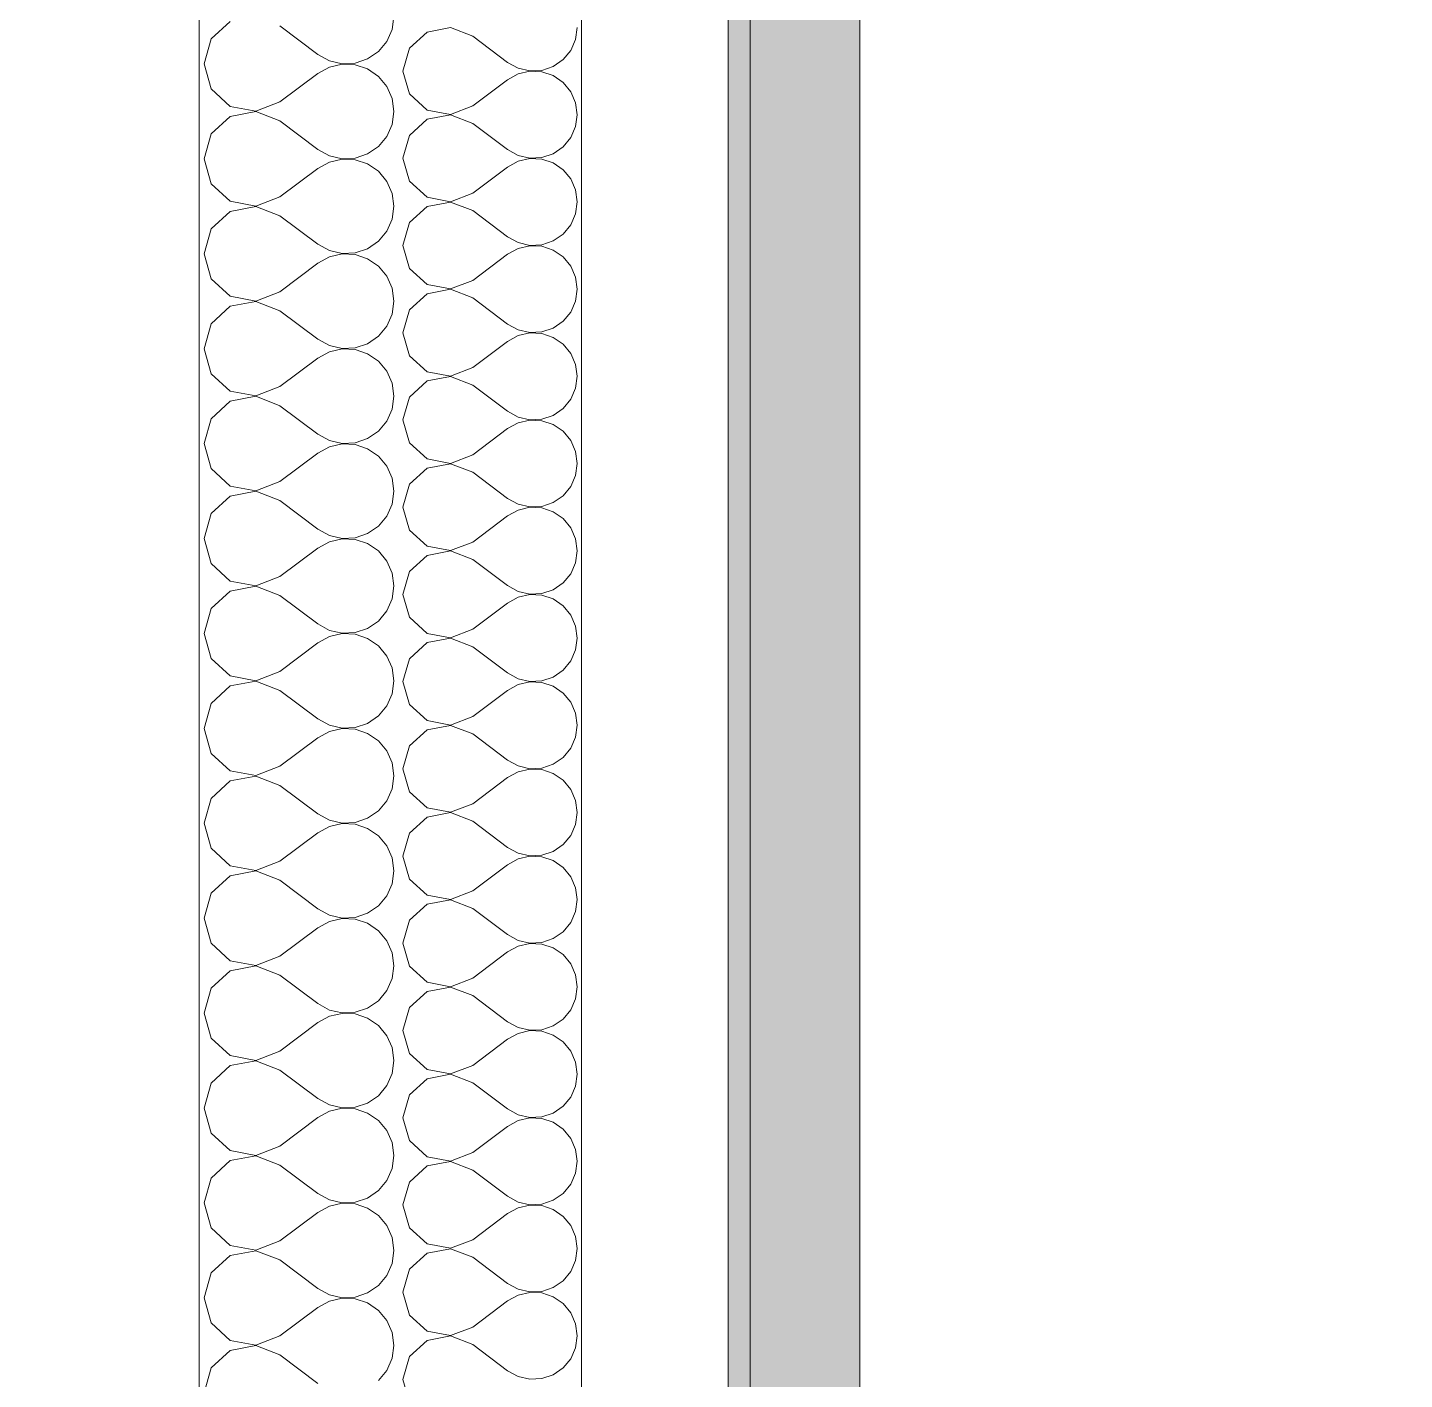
# Model space of a CAD drawing. Header units: millimetres. Extents: x -48147 to 1417267, y -496296 to 18123.
# Drawn here: x 1364998.7 to 1365203.7, y -477545.6 to -477344.4 of the extents above; entities that cross this region are included whole.
import ezdxf

# ---------------------------------------------------------------- set-up
doc = ezdxf.new("R2010")
doc.units = ezdxf.units.MM
doc.header["$MEASUREMENT"] = 0
doc.linetypes.add('Wipeout_Contour', pattern=[1000, 0, -1000])
doc.layers.add('New_A-25-M_Wall_Int', color=7, linetype='Continuous')
doc.layers.add('New_A-25-M_Wall_Int_Pen_No__1', color=7, linetype='Continuous', lineweight=13)
doc.layers.add('New_A-25-M_Wall_Int_Pen_No__107', color=7, linetype='Continuous', lineweight=15, true_color=0xa6a6a6)

# ---------------------------------------------------------------- blocks, each defined once
blk = doc.blocks.new('*X68', base_point=(1376122.47, -491272.82))
at = {"layer": 'New_A-25-M_Wall_Int_Pen_No__107', "linetype": 'Continuous'}
for p, q in [((1365058.16, -477345.02), (1365055.54, -477347.42)), ((1365061.64, -477344.36), (1365058.16, -477345.02)), ((1365064.96, -477345.64), (1365061.64, -477344.36)), ((1365064.96, -477345.64), (1365070.15, -477349.53)), ((1365079.57, -477347.75), (1365080.29, -477346.11)), ((1365080.29, -477346.11), (1365080.53, -477344.34)), ((1365055.54, -477347.42), (1365054.57, -477350.83)), ((1365078.42, -477349.13), (1365079.57, -477347.75)), ((1365070.15, -477349.53), (1365071.72, -477350.4)), ((1365071.72, -477350.4), (1365073.46, -477350.8)), ((1365075.25, -477350.72), (1365076.95, -477350.14)), ((1365076.95, -477350.14), (1365078.42, -477349.13)), ((1365054.57, -477350.83), (1365055.54, -477354.24)), ((1365064.96, -477356.02), (1365070.15, -477352.13)), ((1365071.72, -477351.26), (1365070.15, -477352.13)), ((1365073.46, -477350.86), (1365071.72, -477351.26)), ((1365073.46, -477350.8), (1365075.25, -477350.72)), ((1365075.25, -477350.94), (1365073.46, -477350.86)), ((1365076.95, -477351.51), (1365075.25, -477350.94)), ((1365078.42, -477352.53), (1365076.95, -477351.51)), ((1365055.54, -477354.24), (1365058.16, -477356.63)), ((1365079.57, -477353.91), (1365078.42, -477352.53)), ((1365080.29, -477355.55), (1365079.57, -477353.91)), ((1365061.64, -477357.29), (1365064.96, -477356.02)), ((1365080.53, -477357.32), (1365080.29, -477355.55)), ((1365058.16, -477358), (1365055.54, -477360.4)), ((1365058.16, -477356.63), (1365061.64, -477357.29)), ((1365061.64, -477357.35), (1365058.16, -477358)), ((1365064.96, -477358.62), (1365061.64, -477357.35)), ((1365080.29, -477359.09), (1365080.53, -477357.32)), ((1365055.54, -477360.4), (1365054.57, -477363.81)), ((1365064.96, -477358.62), (1365070.15, -477362.51)), ((1365079.57, -477360.73), (1365080.29, -477359.09)), ((1365070.15, -477362.51), (1365071.72, -477363.38)), ((1365076.95, -477363.13), (1365078.42, -477362.11)), ((1365078.42, -477362.11), (1365079.57, -477360.73)), ((1365054.57, -477363.81), (1365055.54, -477367.22)), ((1365071.72, -477364.24), (1365070.15, -477365.11)), ((1365071.72, -477363.38), (1365073.46, -477363.78)), ((1365073.46, -477363.84), (1365071.72, -477364.24)), ((1365073.46, -477363.78), (1365075.25, -477363.7)), ((1365075.25, -477363.92), (1365073.46, -477363.84)), ((1365075.25, -477363.7), (1365076.95, -477363.13)), ((1365076.95, -477364.5), (1365075.25, -477363.92)), ((1365078.42, -477365.51), (1365076.95, -477364.5)), ((1365064.96, -477369), (1365070.15, -477365.11)), ((1365079.57, -477366.89), (1365078.42, -477365.51)), ((1365055.54, -477367.22), (1365058.16, -477369.62)), ((1365080.29, -477368.53), (1365079.57, -477366.89)), ((1365080.53, -477370.3), (1365080.29, -477368.53)), ((1365058.16, -477369.62), (1365061.64, -477370.28)), ((1365061.64, -477370.33), (1365058.16, -477370.99)), ((1365061.64, -477370.28), (1365064.96, -477369)), ((1365064.96, -477371.6), (1365061.64, -477370.33)), ((1365080.29, -477372.08), (1365080.53, -477370.3)), ((1365058.16, -477370.99), (1365055.54, -477373.38)), ((1365064.96, -477371.6), (1365070.15, -477375.49)), ((1365079.57, -477373.71), (1365080.29, -477372.08)), ((1365055.54, -477373.38), (1365054.57, -477376.79)), ((1365078.42, -477375.09), (1365079.57, -477373.71)), ((1365054.57, -477376.79), (1365055.54, -477380.2)), ((1365070.15, -477375.49), (1365071.72, -477376.36)), ((1365071.72, -477376.36), (1365073.46, -477376.77)), ((1365073.46, -477376.82), (1365071.72, -477377.22)), ((1365073.46, -477376.77), (1365075.25, -477376.68)), ((1365075.25, -477376.91), (1365073.46, -477376.82)), ((1365075.25, -477376.68), (1365076.95, -477376.11)), ((1365076.95, -477377.48), (1365075.25, -477376.91)), ((1365076.95, -477376.11), (1365078.42, -477375.09)), ((1365064.96, -477381.98), (1365070.15, -477378.09)), ((1365071.72, -477377.22), (1365070.15, -477378.09)), ((1365078.42, -477378.49), (1365076.95, -477377.48)), ((1365079.57, -477379.87), (1365078.42, -477378.49)), ((1365055.54, -477380.2), (1365058.16, -477382.6)), ((1365080.29, -477381.51), (1365079.57, -477379.87)), ((1365058.16, -477382.6), (1365061.64, -477383.26)), ((1365061.64, -477383.26), (1365064.96, -477381.98)), ((1365080.53, -477383.28), (1365080.29, -477381.51)), ((1365058.16, -477383.97), (1365055.54, -477386.36)), ((1365061.64, -477383.31), (1365058.16, -477383.97)), ((1365064.96, -477384.58), (1365061.64, -477383.31)), ((1365064.96, -477384.58), (1365070.15, -477388.48)), ((1365079.57, -477386.7), (1365080.29, -477385.06)), ((1365080.29, -477385.06), (1365080.53, -477383.28)), ((1365055.54, -477386.36), (1365054.57, -477389.77)), ((1365078.42, -477388.07), (1365079.57, -477386.7)), ((1365070.15, -477388.48), (1365071.72, -477389.34)), ((1365071.72, -477389.34), (1365073.46, -477389.75)), ((1365075.25, -477389.66), (1365076.95, -477389.09)), ((1365076.95, -477389.09), (1365078.42, -477388.07)), ((1365054.57, -477389.77), (1365055.54, -477393.19)), ((1365064.96, -477394.97), (1365070.15, -477391.07)), ((1365071.72, -477390.21), (1365070.15, -477391.07)), ((1365073.46, -477389.8), (1365071.72, -477390.21)), ((1365073.46, -477389.75), (1365075.25, -477389.66)), ((1365075.25, -477389.89), (1365073.46, -477389.8)), ((1365076.95, -477390.46), (1365075.25, -477389.89)), ((1365078.42, -477391.47), (1365076.95, -477390.46)), ((1365055.54, -477393.19), (1365058.16, -477395.58)), ((1365079.57, -477392.85), (1365078.42, -477391.47)), ((1365080.29, -477394.49), (1365079.57, -477392.85)), ((1365061.64, -477396.24), (1365064.96, -477394.97)), ((1365080.53, -477396.26), (1365080.29, -477394.49)), ((1365058.16, -477396.95), (1365055.54, -477399.34)), ((1365058.16, -477395.58), (1365061.64, -477396.24)), ((1365061.64, -477396.29), (1365058.16, -477396.95)), ((1365064.96, -477397.56), (1365061.64, -477396.29)), ((1365080.29, -477398.04), (1365080.53, -477396.26)), ((1365055.54, -477399.34), (1365054.57, -477402.76)), ((1365064.96, -477397.56), (1365070.15, -477401.46)), ((1365079.57, -477399.68), (1365080.29, -477398.04)), ((1365070.15, -477401.46), (1365071.72, -477402.32)), ((1365076.95, -477402.07), (1365078.42, -477401.06)), ((1365078.42, -477401.06), (1365079.57, -477399.68)), ((1365054.57, -477402.76), (1365055.54, -477406.17)), ((1365071.72, -477403.19), (1365070.15, -477404.05)), ((1365071.72, -477402.32), (1365073.46, -477402.73)), ((1365073.46, -477402.78), (1365071.72, -477403.19)), ((1365073.46, -477402.73), (1365075.25, -477402.64)), ((1365075.25, -477402.87), (1365073.46, -477402.78)), ((1365075.25, -477402.64), (1365076.95, -477402.07)), ((1365076.95, -477403.44), (1365075.25, -477402.87)), ((1365078.42, -477404.45), (1365076.95, -477403.44)), ((1365064.96, -477407.95), (1365070.15, -477404.05)), ((1365079.57, -477405.83), (1365078.42, -477404.45)), ((1365055.54, -477406.17), (1365058.16, -477408.56)), ((1365080.29, -477407.47), (1365079.57, -477405.83)), ((1365080.53, -477409.25), (1365080.29, -477407.47)), ((1365058.16, -477408.56), (1365061.64, -477409.22)), ((1365061.64, -477409.27), (1365058.16, -477409.93)), ((1365061.64, -477409.22), (1365064.96, -477407.95)), ((1365064.96, -477410.54), (1365061.64, -477409.27)), ((1365080.29, -477411.02), (1365080.53, -477409.25)), ((1365058.16, -477409.93), (1365055.54, -477412.32)), ((1365064.96, -477410.54), (1365070.15, -477414.44)), ((1365079.57, -477412.66), (1365080.29, -477411.02)), ((1365055.54, -477412.32), (1365054.57, -477415.74)), ((1365078.42, -477414.04), (1365079.57, -477412.66)), ((1365054.57, -477415.74), (1365055.54, -477419.15)), ((1365070.15, -477414.44), (1365071.72, -477415.31)), ((1365071.72, -477415.31), (1365073.46, -477415.71)), ((1365073.46, -477415.76), (1365071.72, -477416.17)), ((1365073.46, -477415.71), (1365075.25, -477415.62)), ((1365075.25, -477415.85), (1365073.46, -477415.76)), ((1365075.25, -477415.62), (1365076.95, -477415.05)), ((1365076.95, -477416.42), (1365075.25, -477415.85)), ((1365076.95, -477415.05), (1365078.42, -477414.04)), ((1365064.96, -477420.93), (1365070.15, -477417.04)), ((1365071.72, -477416.17), (1365070.15, -477417.04)), ((1365078.42, -477417.44), (1365076.95, -477416.42)), ((1365079.57, -477418.82), (1365078.42, -477417.44)), ((1365055.54, -477419.15), (1365058.16, -477421.54)), ((1365080.29, -477420.45), (1365079.57, -477418.82)), ((1365058.16, -477421.54), (1365061.64, -477422.2)), ((1365061.64, -477422.2), (1365064.96, -477420.93)), ((1365080.53, -477422.23), (1365080.29, -477420.45)), ((1365058.16, -477422.91), (1365055.54, -477425.31)), ((1365061.64, -477422.25), (1365058.16, -477422.91)), ((1365064.96, -477423.53), (1365061.64, -477422.25)), ((1365064.96, -477423.53), (1365070.15, -477427.42)), ((1365079.57, -477425.64), (1365080.29, -477424)), ((1365080.29, -477424), (1365080.53, -477422.23)), ((1365055.54, -477425.31), (1365054.57, -477428.72)), ((1365078.42, -477427.02), (1365079.57, -477425.64)), ((1365070.15, -477427.42), (1365071.72, -477428.29)), ((1365071.72, -477428.29), (1365073.46, -477428.69)), ((1365075.25, -477428.61), (1365076.95, -477428.03)), ((1365076.95, -477428.03), (1365078.42, -477427.02)), ((1365054.57, -477428.72), (1365055.54, -477432.13)), ((1365064.96, -477433.91), (1365070.15, -477430.02)), ((1365071.72, -477429.15), (1365070.15, -477430.02)), ((1365073.46, -477428.74), (1365071.72, -477429.15)), ((1365073.46, -477428.69), (1365075.25, -477428.61)), ((1365075.25, -477428.83), (1365073.46, -477428.74)), ((1365076.95, -477429.4), (1365075.25, -477428.83)), ((1365078.42, -477430.42), (1365076.95, -477429.4)), ((1365055.54, -477432.13), (1365058.16, -477434.52)), ((1365079.57, -477431.8), (1365078.42, -477430.42)), ((1365080.29, -477433.44), (1365079.57, -477431.8)), ((1365061.64, -477435.18), (1365064.96, -477433.91)), ((1365080.53, -477435.21), (1365080.29, -477433.44)), ((1365058.16, -477435.89), (1365055.54, -477438.29)), ((1365058.16, -477434.52), (1365061.64, -477435.18)), ((1365061.64, -477435.24), (1365058.16, -477435.89)), ((1365064.96, -477436.51), (1365061.64, -477435.24)), ((1365080.29, -477436.98), (1365080.53, -477435.21)), ((1365055.54, -477438.29), (1365054.57, -477441.7)), ((1365064.96, -477436.51), (1365070.15, -477440.4)), ((1365079.57, -477438.62), (1365080.29, -477436.98)), ((1365070.15, -477440.4), (1365071.72, -477441.27)), ((1365076.95, -477441.02), (1365078.42, -477440)), ((1365078.42, -477440), (1365079.57, -477438.62)), ((1365054.57, -477441.7), (1365055.54, -477445.11)), ((1365071.72, -477442.13), (1365070.15, -477443)), ((1365071.72, -477441.27), (1365073.46, -477441.67)), ((1365073.46, -477441.73), (1365071.72, -477442.13)), ((1365073.46, -477441.67), (1365075.25, -477441.59)), ((1365075.25, -477441.81), (1365073.46, -477441.73)), ((1365075.25, -477441.59), (1365076.95, -477441.02)), ((1365076.95, -477442.39), (1365075.25, -477441.81)), ((1365078.42, -477443.4), (1365076.95, -477442.39)), ((1365064.96, -477446.89), (1365070.15, -477443)), ((1365079.57, -477444.78), (1365078.42, -477443.4)), ((1365055.54, -477445.11), (1365058.16, -477447.51)), ((1365080.29, -477446.42), (1365079.57, -477444.78)), ((1365080.53, -477448.19), (1365080.29, -477446.42)), ((1365058.16, -477447.51), (1365061.64, -477448.16)), ((1365061.64, -477448.22), (1365058.16, -477448.88)), ((1365061.64, -477448.16), (1365064.96, -477446.89)), ((1365064.96, -477449.49), (1365061.64, -477448.22)), ((1365080.29, -477449.96), (1365080.53, -477448.19)), ((1365058.16, -477448.88), (1365055.54, -477451.27)), ((1365064.96, -477449.49), (1365070.15, -477453.38)), ((1365079.57, -477451.6), (1365080.29, -477449.96)), ((1365055.54, -477451.27), (1365054.57, -477454.68)), ((1365078.42, -477452.98), (1365079.57, -477451.6)), ((1365054.57, -477454.68), (1365055.54, -477458.09)), ((1365070.15, -477453.38), (1365071.72, -477454.25)), ((1365071.72, -477454.25), (1365073.46, -477454.66)), ((1365073.46, -477454.71), (1365071.72, -477455.11)), ((1365073.46, -477454.66), (1365075.25, -477454.57)), ((1365075.25, -477454.79), (1365073.46, -477454.71)), ((1365075.25, -477454.57), (1365076.95, -477454)), ((1365076.95, -477455.37), (1365075.25, -477454.79)), ((1365076.95, -477454), (1365078.42, -477452.98)), ((1365064.96, -477459.87), (1365070.15, -477455.98)), ((1365071.72, -477455.11), (1365070.15, -477455.98)), ((1365078.42, -477456.38), (1365076.95, -477455.37)), ((1365079.57, -477457.76), (1365078.42, -477456.38)), ((1365055.54, -477458.09), (1365058.16, -477460.49)), ((1365080.29, -477459.4), (1365079.57, -477457.76)), ((1365058.16, -477460.49), (1365061.64, -477461.15)), ((1365061.64, -477461.15), (1365064.96, -477459.87)), ((1365080.53, -477461.17), (1365080.29, -477459.4)), ((1365058.16, -477461.86), (1365055.54, -477464.25)), ((1365061.64, -477461.2), (1365058.16, -477461.86)), ((1365064.96, -477462.47), (1365061.64, -477461.2)), ((1365064.96, -477462.47), (1365070.15, -477466.37)), ((1365079.57, -477464.59), (1365080.29, -477462.95)), ((1365080.29, -477462.95), (1365080.53, -477461.17)), ((1365055.54, -477464.25), (1365054.57, -477467.66)), ((1365078.42, -477465.96), (1365079.57, -477464.59)), ((1365070.15, -477466.37), (1365071.72, -477467.23)), ((1365071.72, -477467.23), (1365073.46, -477467.64)), ((1365075.25, -477467.55), (1365076.95, -477466.98)), ((1365076.95, -477466.98), (1365078.42, -477465.96)), ((1365054.57, -477467.66), (1365055.54, -477471.08)), ((1365064.96, -477472.86), (1365070.15, -477468.96)), ((1365071.72, -477468.1), (1365070.15, -477468.96)), ((1365073.46, -477467.69), (1365071.72, -477468.1)), ((1365073.46, -477467.64), (1365075.25, -477467.55)), ((1365075.25, -477467.78), (1365073.46, -477467.69)), ((1365076.95, -477468.35), (1365075.25, -477467.78)), ((1365078.42, -477469.36), (1365076.95, -477468.35)), ((1365055.54, -477471.08), (1365058.16, -477473.47)), ((1365079.57, -477470.74), (1365078.42, -477469.36)), ((1365080.29, -477472.38), (1365079.57, -477470.74)), ((1365061.64, -477474.13), (1365064.96, -477472.86)), ((1365080.53, -477474.15), (1365080.29, -477472.38)), ((1365058.16, -477474.84), (1365055.54, -477477.23)), ((1365058.16, -477473.47), (1365061.64, -477474.13)), ((1365061.64, -477474.18), (1365058.16, -477474.84)), ((1365064.96, -477475.45), (1365061.64, -477474.18)), ((1365080.29, -477475.93), (1365080.53, -477474.15)), ((1365055.54, -477477.23), (1365054.57, -477480.65)), ((1365064.96, -477475.45), (1365070.15, -477479.35)), ((1365079.57, -477477.57), (1365080.29, -477475.93)), ((1365070.15, -477479.35), (1365071.72, -477480.21)), ((1365076.95, -477479.96), (1365078.42, -477478.95)), ((1365078.42, -477478.95), (1365079.57, -477477.57)), ((1365054.57, -477480.65), (1365055.54, -477484.06)), ((1365071.72, -477481.08), (1365070.15, -477481.94)), ((1365071.72, -477480.21), (1365073.46, -477480.62)), ((1365073.46, -477480.67), (1365071.72, -477481.08)), ((1365073.46, -477480.62), (1365075.25, -477480.53)), ((1365075.25, -477480.76), (1365073.46, -477480.67)), ((1365075.25, -477480.53), (1365076.95, -477479.96)), ((1365076.95, -477481.33), (1365075.25, -477480.76)), ((1365078.42, -477482.34), (1365076.95, -477481.33)), ((1365064.96, -477485.84), (1365070.15, -477481.94)), ((1365079.57, -477483.72), (1365078.42, -477482.34)), ((1365055.54, -477484.06), (1365058.16, -477486.45)), ((1365080.29, -477485.36), (1365079.57, -477483.72)), ((1365080.53, -477487.14), (1365080.29, -477485.36)), ((1365058.16, -477486.45), (1365061.64, -477487.11)), ((1365061.64, -477487.16), (1365058.16, -477487.82)), ((1365061.64, -477487.11), (1365064.96, -477485.84)), ((1365064.96, -477488.43), (1365061.64, -477487.16)), ((1365080.29, -477488.91), (1365080.53, -477487.14)), ((1365058.16, -477487.82), (1365055.54, -477490.21)), ((1365064.96, -477488.43), (1365070.15, -477492.33)), ((1365079.57, -477490.55), (1365080.29, -477488.91)), ((1365055.54, -477490.21), (1365054.57, -477493.63)), ((1365078.42, -477491.93), (1365079.57, -477490.55)), ((1365054.57, -477493.63), (1365055.54, -477497.04)), ((1365070.15, -477492.33), (1365071.72, -477493.2)), ((1365071.72, -477493.2), (1365073.46, -477493.6)), ((1365073.46, -477493.65), (1365071.72, -477494.06)), ((1365073.46, -477493.6), (1365075.25, -477493.51)), ((1365075.25, -477493.74), (1365073.46, -477493.65)), ((1365075.25, -477493.51), (1365076.95, -477492.94)), ((1365076.95, -477494.31), (1365075.25, -477493.74)), ((1365076.95, -477492.94), (1365078.42, -477491.93)), ((1365064.96, -477498.82), (1365070.15, -477494.93)), ((1365071.72, -477494.06), (1365070.15, -477494.93)), ((1365078.42, -477495.33), (1365076.95, -477494.31)), ((1365079.57, -477496.71), (1365078.42, -477495.33)), ((1365055.54, -477497.04), (1365058.16, -477499.43)), ((1365080.29, -477498.34), (1365079.57, -477496.71)), ((1365058.16, -477499.43), (1365061.64, -477500.09)), ((1365061.64, -477500.09), (1365064.96, -477498.82)), ((1365080.53, -477500.12), (1365080.29, -477498.34)), ((1365058.16, -477500.8), (1365055.54, -477503.2)), ((1365061.64, -477500.14), (1365058.16, -477500.8)), ((1365064.96, -477501.42), (1365061.64, -477500.14)), ((1365064.96, -477501.42), (1365070.15, -477505.31)), ((1365079.57, -477503.53), (1365080.29, -477501.89)), ((1365080.29, -477501.89), (1365080.53, -477500.12)), ((1365055.54, -477503.2), (1365054.57, -477506.61)), ((1365078.42, -477504.91), (1365079.57, -477503.53)), ((1365070.15, -477505.31), (1365071.72, -477506.18)), ((1365071.72, -477506.18), (1365073.46, -477506.58)), ((1365075.25, -477506.5), (1365076.95, -477505.92)), ((1365076.95, -477505.92), (1365078.42, -477504.91)), ((1365054.57, -477506.61), (1365055.54, -477510.02)), ((1365064.96, -477511.8), (1365070.15, -477507.91)), ((1365071.72, -477507.04), (1365070.15, -477507.91)), ((1365073.46, -477506.63), (1365071.72, -477507.04)), ((1365073.46, -477506.58), (1365075.25, -477506.5)), ((1365075.25, -477506.72), (1365073.46, -477506.63)), ((1365076.95, -477507.29), (1365075.25, -477506.72)), ((1365078.42, -477508.31), (1365076.95, -477507.29)), ((1365055.54, -477510.02), (1365058.16, -477512.41)), ((1365079.57, -477509.69), (1365078.42, -477508.31)), ((1365080.29, -477511.33), (1365079.57, -477509.69)), ((1365061.64, -477513.07), (1365064.96, -477511.8)), ((1365080.53, -477513.1), (1365080.29, -477511.33)), ((1365058.16, -477513.78), (1365055.54, -477516.18)), ((1365058.16, -477512.41), (1365061.64, -477513.07)), ((1365061.64, -477513.13), (1365058.16, -477513.78)), ((1365064.96, -477514.4), (1365061.64, -477513.13)), ((1365064.96, -477514.4), (1365070.15, -477518.29)), ((1365080.29, -477514.87), (1365080.53, -477513.1)), ((1365055.54, -477516.18), (1365054.57, -477519.59)), ((1365079.57, -477516.51), (1365080.29, -477514.87)), ((1365070.15, -477518.29), (1365071.72, -477519.16)), ((1365076.95, -477518.9), (1365078.42, -477517.89)), ((1365078.42, -477517.89), (1365079.57, -477516.51)), ((1365054.57, -477519.59), (1365055.54, -477523)), ((1365071.72, -477520.02), (1365070.15, -477520.89)), ((1365071.72, -477519.16), (1365073.46, -477519.56)), ((1365073.46, -477519.62), (1365071.72, -477520.02)), ((1365073.46, -477519.56), (1365075.25, -477519.48)), ((1365075.25, -477519.7), (1365073.46, -477519.62)), ((1365075.25, -477519.48), (1365076.95, -477518.9)), ((1365076.95, -477520.28), (1365075.25, -477519.7)), ((1365078.42, -477521.29), (1365076.95, -477520.28)), ((1365064.96, -477524.78), (1365070.15, -477520.89)), ((1365079.57, -477522.67), (1365078.42, -477521.29)), ((1365055.54, -477523), (1365058.16, -477525.4)), ((1365080.29, -477524.31), (1365079.57, -477522.67)), ((1365080.53, -477526.08), (1365080.29, -477524.31)), ((1365058.16, -477525.4), (1365061.64, -477526.05)), ((1365061.64, -477526.11), (1365058.16, -477526.77)), ((1365061.64, -477526.05), (1365064.96, -477524.78)), ((1365064.96, -477527.38), (1365061.64, -477526.11)), ((1365080.29, -477527.85), (1365080.53, -477526.08)), ((1365058.16, -477526.77), (1365055.54, -477529.16)), ((1365064.96, -477527.38), (1365070.15, -477531.27)), ((1365079.57, -477529.49), (1365080.29, -477527.85)), ((1365055.54, -477529.16), (1365054.57, -477532.57)), ((1365078.42, -477530.87), (1365079.57, -477529.49)), ((1365054.57, -477532.57), (1365055.54, -477535.98)), ((1365070.15, -477531.27), (1365071.72, -477532.14)), ((1365071.72, -477532.14), (1365073.46, -477532.55)), ((1365073.46, -477532.6), (1365071.72, -477533)), ((1365073.46, -477532.55), (1365075.25, -477532.46)), ((1365075.25, -477532.68), (1365073.46, -477532.6)), ((1365075.25, -477532.46), (1365076.95, -477531.89)), ((1365076.95, -477533.26), (1365075.25, -477532.68)), ((1365076.95, -477531.89), (1365078.42, -477530.87)), ((1365064.96, -477537.76), (1365070.15, -477533.87)), ((1365071.72, -477533), (1365070.15, -477533.87)), ((1365078.42, -477534.27), (1365076.95, -477533.26)), ((1365079.57, -477535.65), (1365078.42, -477534.27)), ((1365055.54, -477535.98), (1365058.16, -477538.38)), ((1365080.29, -477537.29), (1365079.57, -477535.65)), ((1365058.16, -477538.38), (1365061.64, -477539.04)), ((1365061.64, -477539.04), (1365064.96, -477537.76)), ((1365080.53, -477539.06), (1365080.29, -477537.29)), ((1365058.16, -477539.75), (1365055.54, -477542.14)), ((1365061.64, -477539.09), (1365058.16, -477539.75)), ((1365064.96, -477540.36), (1365061.64, -477539.09)), ((1365064.96, -477540.36), (1365070.15, -477544.26)), ((1365079.57, -477542.48), (1365080.29, -477540.84)), ((1365080.29, -477540.84), (1365080.53, -477539.06)), ((1365055.54, -477542.14), (1365054.57, -477545.55)), ((1365078.42, -477543.85), (1365079.57, -477542.48)), ((1365070.15, -477544.26), (1365071.72, -477545.12)), ((1365071.72, -477545.12), (1365073.46, -477545.53)), ((1365075.25, -477545.44), (1365076.95, -477544.87)), ((1365076.95, -477544.87), (1365078.42, -477543.85)), ((1365054.57, -477545.55), (1365055.54, -477548.97)), ((1365073.46, -477545.53), (1365075.25, -477545.44))]:
    blk.add_line(p, q, dxfattribs=at)
blk = doc.blocks.new('Section Elem_44_2', base_point=(1376122.47, -491272.82))
at = {"layer": 'New_A-25-M_Wall_Int_Pen_No__107', "linetype": 'Continuous', "lineweight": 0, "true_color": 0x535353}
blk.add_hatch(color=251, dxfattribs=at).paths.add_polyline_path([(1365106.26, -475339.25), (1365102.99, -475339.25), (1365102.99, -479122.82), (1365106.26, -479122.82), (1365106.26, -476122.82), (1365106.26, -476097.82)])
at = {"layer": 'New_A-25-M_Wall_Int_Pen_No__1', "linetype": 'Continuous'}
blk.add_line((1365106.26, -476122.82), (1365106.26, -479122.82), dxfattribs=at)
at = {"color": 254, "linetype": 'Wipeout_Contour', "lineweight": 0, "ltscale": 8681565.631465085}
blk.add_wipeout([(1365122.62, -479122.82), (1366009.15, -479122.82), (1366009.15, -477022.82), (1366549.27, -477022.82), (1366549.27, -476122.82), (1365122.62, -476122.82)], dxfattribs=at).dxf.layer = 'New_A-25-M_Wall_Int'
at = {"layer": 'New_A-25-M_Wall_Int_Pen_No__107', "linetype": 'Continuous'}
blk.add_hatch(color=256, dxfattribs=at).paths.add_polyline_path([(1365106.26, -476122.82), (1365106.26, -479122.82), (1365122.62, -479122.82), (1365122.62, -476122.82)])
at = {"layer": 'New_A-25-M_Wall_Int_Pen_No__1', "linetype": 'Continuous'}
blk.add_line((1365122.62, -476122.82), (1365122.62, -479122.82), dxfattribs=at)
at = {"color": 254, "linetype": 'Wipeout_Contour', "lineweight": 0, "ltscale": 5784432.987416171}
blk.add_wipeout([(1365102.99, -475339.25), (1365081.18, -475339.25), (1365081.18, -479122.82), (1365102.99, -479122.82)], dxfattribs=at).dxf.layer = 'New_A-25-M_Wall_Int'
at = {"layer": 'New_A-25-M_Wall_Int_Pen_No__1', "linetype": 'Continuous'}
blk.add_line((1365102.99, -475339.25), (1365102.99, -479122.82), dxfattribs=at)
at = {"color": 254, "linetype": 'Wipeout_Contour', "lineweight": 0, "ltscale": 5784340.344564119}
blk.add_wipeout([(1365081.18, -475339.25), (1365053.92, -475339.25), (1365053.92, -479122.82), (1365081.18, -479122.82)], dxfattribs=at).dxf.layer = 'New_A-25-M_Wall_Int'
at = {"layer": 'New_A-25-M_Wall_Int_Pen_No__1', "linetype": 'Continuous'}
blk.add_line((1365081.18, -475339.25), (1365081.18, -479122.82), dxfattribs=at)
at = {"layer": 'New_A-25-M_Wall_Int'}
blk.add_blockref('*X68', (1376122.47, -491272.82), dxfattribs=at)
blk = doc.blocks.new('*X85', base_point=(1376122.47, -491272.82))
at = {"layer": 'New_A-25-M_Wall_Int_Pen_No__107', "linetype": 'Continuous'}
for p, q in [((1365028.86, -477343.45), (1365026.01, -477346.05)), ((1365036.26, -477344.12), (1365041.91, -477348.35)), ((1365052.95, -477344.63), (1365053.22, -477342.7)), ((1365026.01, -477346.05), (1365024.96, -477349.77)), ((1365052.16, -477346.42), (1365052.95, -477344.63)), ((1365049.31, -477349.02), (1365050.92, -477347.92)), ((1365050.92, -477347.92), (1365052.16, -477346.42)), ((1365024.96, -477349.77), (1365026.01, -477353.48)), ((1365041.91, -477348.35), (1365043.62, -477349.3)), ((1365043.62, -477350.24), (1365041.91, -477351.18)), ((1365043.62, -477349.3), (1365045.52, -477349.74)), ((1365045.52, -477349.8), (1365043.62, -477350.24)), ((1365045.52, -477349.74), (1365047.46, -477349.64)), ((1365047.46, -477349.89), (1365045.52, -477349.8)), ((1365047.46, -477349.64), (1365049.31, -477349.02)), ((1365049.31, -477350.51), (1365047.46, -477349.89)), ((1365036.26, -477355.42), (1365041.91, -477351.18)), ((1365050.92, -477351.62), (1365049.31, -477350.51)), ((1365052.16, -477353.12), (1365050.92, -477351.62)), ((1365026.01, -477353.48), (1365028.86, -477356.09)), ((1365052.95, -477354.9), (1365052.16, -477353.12)), ((1365028.86, -477356.09), (1365032.66, -477356.8)), ((1365032.66, -477356.8), (1365036.26, -477355.42)), ((1365053.22, -477356.83), (1365052.95, -477354.9)), ((1365028.86, -477357.58), (1365026.01, -477360.18)), ((1365032.66, -477356.86), (1365028.86, -477357.58)), ((1365036.26, -477358.24), (1365032.66, -477356.86)), ((1365036.26, -477358.24), (1365041.91, -477362.48)), ((1365052.95, -477358.76), (1365053.22, -477356.83)), ((1365026.01, -477360.18), (1365024.96, -477363.9)), ((1365050.92, -477362.05), (1365052.16, -477360.55)), ((1365052.16, -477360.55), (1365052.95, -477358.76)), ((1365041.91, -477362.48), (1365043.62, -477363.43)), ((1365049.31, -477363.15), (1365050.92, -477362.05)), ((1365024.96, -477363.9), (1365026.01, -477367.61)), ((1365043.62, -477364.37), (1365041.91, -477365.31)), ((1365043.62, -477363.43), (1365045.52, -477363.87)), ((1365045.52, -477363.92), (1365043.62, -477364.37)), ((1365045.52, -477363.87), (1365047.46, -477363.77)), ((1365047.46, -477364.02), (1365045.52, -477363.92)), ((1365047.46, -477363.77), (1365049.31, -477363.15)), ((1365049.31, -477364.64), (1365047.46, -477364.02)), ((1365050.92, -477365.75), (1365049.31, -477364.64)), ((1365036.26, -477369.55), (1365041.91, -477365.31)), ((1365052.16, -477367.25), (1365050.92, -477365.75)), ((1365026.01, -477367.61), (1365028.86, -477370.21)), ((1365052.95, -477369.03), (1365052.16, -477367.25)), ((1365028.86, -477370.21), (1365032.66, -477370.93)), ((1365032.66, -477370.93), (1365036.26, -477369.55)), ((1365053.22, -477370.96), (1365052.95, -477369.03)), ((1365028.86, -477371.71), (1365026.01, -477374.31)), ((1365032.66, -477370.99), (1365028.86, -477371.71)), ((1365036.26, -477372.37), (1365032.66, -477370.99)), ((1365036.26, -477372.37), (1365041.91, -477376.61)), ((1365052.16, -477374.67), (1365052.95, -477372.89)), ((1365052.95, -477372.89), (1365053.22, -477370.96)), ((1365026.01, -477374.31), (1365024.96, -477378.02)), ((1365050.92, -477376.17), (1365052.16, -477374.67)), ((1365041.91, -477376.61), (1365043.62, -477377.55)), ((1365049.31, -477377.28), (1365050.92, -477376.17)), ((1365024.96, -477378.02), (1365026.01, -477381.74)), ((1365043.62, -477378.49), (1365041.91, -477379.44)), ((1365043.62, -477377.55), (1365045.52, -477377.99)), ((1365045.52, -477378.05), (1365043.62, -477378.49)), ((1365045.52, -477377.99), (1365047.46, -477377.9)), ((1365047.46, -477378.15), (1365045.52, -477378.05)), ((1365047.46, -477377.9), (1365049.31, -477377.28)), ((1365049.31, -477378.77), (1365047.46, -477378.15)), ((1365050.92, -477379.87), (1365049.31, -477378.77)), ((1365036.26, -477383.67), (1365041.91, -477379.44)), ((1365052.16, -477381.37), (1365050.92, -477379.87)), ((1365026.01, -477381.74), (1365028.86, -477384.34)), ((1365052.95, -477383.16), (1365052.16, -477381.37)), ((1365053.22, -477385.09), (1365052.95, -477383.16)), ((1365028.86, -477384.34), (1365032.66, -477385.06)), ((1365032.66, -477385.12), (1365028.86, -477385.83)), ((1365032.66, -477385.06), (1365036.26, -477383.67)), ((1365036.26, -477386.5), (1365032.66, -477385.12)), ((1365052.95, -477387.02), (1365053.22, -477385.09)), ((1365028.86, -477385.83), (1365026.01, -477388.44)), ((1365036.26, -477386.5), (1365041.91, -477390.74)), ((1365052.16, -477388.8), (1365052.95, -477387.02)), ((1365026.01, -477388.44), (1365024.96, -477392.15)), ((1365050.92, -477390.3), (1365052.16, -477388.8)), ((1365041.91, -477390.74), (1365043.62, -477391.68)), ((1365049.31, -477391.41), (1365050.92, -477390.3)), ((1365024.96, -477392.15), (1365026.01, -477395.87)), ((1365043.62, -477392.62), (1365041.91, -477393.56)), ((1365043.62, -477391.68), (1365045.52, -477392.12)), ((1365045.52, -477392.18), (1365043.62, -477392.62)), ((1365045.52, -477392.12), (1365047.46, -477392.03)), ((1365047.46, -477392.27), (1365045.52, -477392.18)), ((1365047.46, -477392.03), (1365049.31, -477391.41)), ((1365049.31, -477392.9), (1365047.46, -477392.27)), ((1365050.92, -477394), (1365049.31, -477392.9)), ((1365036.26, -477397.8), (1365041.91, -477393.56)), ((1365052.16, -477395.5), (1365050.92, -477394)), ((1365026.01, -477395.87), (1365028.86, -477398.47)), ((1365052.95, -477397.28), (1365052.16, -477395.5)), ((1365053.22, -477399.22), (1365052.95, -477397.28)), ((1365028.86, -477398.47), (1365032.66, -477399.19)), ((1365032.66, -477399.24), (1365028.86, -477399.96)), ((1365032.66, -477399.19), (1365036.26, -477397.8)), ((1365036.26, -477400.63), (1365032.66, -477399.24)), ((1365052.95, -477401.15), (1365053.22, -477399.22)), ((1365028.86, -477399.96), (1365026.01, -477402.57)), ((1365036.26, -477400.63), (1365041.91, -477404.87)), ((1365052.16, -477402.93), (1365052.95, -477401.15)), ((1365026.01, -477402.57), (1365024.96, -477406.28)), ((1365050.92, -477404.43), (1365052.16, -477402.93)), ((1365041.91, -477404.87), (1365043.62, -477405.81)), ((1365047.46, -477406.16), (1365049.31, -477405.53)), ((1365049.31, -477405.53), (1365050.92, -477404.43)), ((1365024.96, -477406.28), (1365026.01, -477409.99)), ((1365036.26, -477411.93), (1365041.91, -477407.69)), ((1365043.62, -477406.75), (1365041.91, -477407.69)), ((1365043.62, -477405.81), (1365045.52, -477406.25)), ((1365045.52, -477406.31), (1365043.62, -477406.75)), ((1365045.52, -477406.25), (1365047.46, -477406.16)), ((1365047.46, -477406.4), (1365045.52, -477406.31)), ((1365049.31, -477407.03), (1365047.46, -477406.4)), ((1365050.92, -477408.13), (1365049.31, -477407.03)), ((1365052.16, -477409.63), (1365050.92, -477408.13)), ((1365052.95, -477411.41), (1365052.16, -477409.63)), ((1365026.01, -477409.99), (1365028.86, -477412.6)), ((1365053.22, -477413.34), (1365052.95, -477411.41)), ((1365028.86, -477412.6), (1365032.66, -477413.31)), ((1365032.66, -477413.37), (1365028.86, -477414.09)), ((1365032.66, -477413.31), (1365036.26, -477411.93)), ((1365036.26, -477414.76), (1365032.66, -477413.37)), ((1365052.95, -477415.27), (1365053.22, -477413.34)), ((1365028.86, -477414.09), (1365026.01, -477416.69)), ((1365036.26, -477414.76), (1365041.91, -477418.99)), ((1365052.16, -477417.06), (1365052.95, -477415.27)), ((1365026.01, -477416.69), (1365024.96, -477420.41)), ((1365050.92, -477418.56), (1365052.16, -477417.06)), ((1365041.91, -477418.99), (1365043.62, -477419.94)), ((1365043.62, -477419.94), (1365045.52, -477420.38)), ((1365047.46, -477420.28), (1365049.31, -477419.66)), ((1365049.31, -477419.66), (1365050.92, -477418.56)), ((1365024.96, -477420.41), (1365026.01, -477424.12)), ((1365036.26, -477426.06), (1365041.91, -477421.82)), ((1365043.62, -477420.88), (1365041.91, -477421.82)), ((1365045.52, -477420.44), (1365043.62, -477420.88)), ((1365045.52, -477420.38), (1365047.46, -477420.28)), ((1365047.46, -477420.53), (1365045.52, -477420.44)), ((1365049.31, -477421.15), (1365047.46, -477420.53)), ((1365050.92, -477422.26), (1365049.31, -477421.15)), ((1365026.01, -477424.12), (1365028.86, -477426.73)), ((1365052.16, -477423.76), (1365050.92, -477422.26)), ((1365052.95, -477425.54), (1365052.16, -477423.76)), ((1365032.66, -477427.44), (1365036.26, -477426.06)), ((1365053.22, -477427.47), (1365052.95, -477425.54)), ((1365028.86, -477428.22), (1365026.01, -477430.82)), ((1365028.86, -477426.73), (1365032.66, -477427.44)), ((1365032.66, -477427.5), (1365028.86, -477428.22)), ((1365036.26, -477428.88), (1365032.66, -477427.5)), ((1365052.95, -477429.4), (1365053.22, -477427.47)), ((1365036.26, -477428.88), (1365041.91, -477433.12)), ((1365052.16, -477431.18), (1365052.95, -477429.4)), ((1365026.01, -477430.82), (1365024.96, -477434.54)), ((1365050.92, -477432.69), (1365052.16, -477431.18)), ((1365041.91, -477433.12), (1365043.62, -477434.07)), ((1365043.62, -477434.07), (1365045.52, -477434.51)), ((1365045.52, -477434.51), (1365047.46, -477434.41)), ((1365047.46, -477434.41), (1365049.31, -477433.79)), ((1365049.31, -477433.79), (1365050.92, -477432.69)), ((1365024.96, -477434.54), (1365026.01, -477438.25)), ((1365036.26, -477440.19), (1365041.91, -477435.95)), ((1365043.62, -477435), (1365041.91, -477435.95)), ((1365045.52, -477434.56), (1365043.62, -477435)), ((1365047.46, -477434.66), (1365045.52, -477434.56)), ((1365049.31, -477435.28), (1365047.46, -477434.66)), ((1365050.92, -477436.38), (1365049.31, -477435.28)), ((1365052.16, -477437.89), (1365050.92, -477436.38)), ((1365026.01, -477438.25), (1365028.86, -477440.85)), ((1365052.95, -477439.67), (1365052.16, -477437.89)), ((1365032.66, -477441.57), (1365036.26, -477440.19)), ((1365053.22, -477441.6), (1365052.95, -477439.67)), ((1365028.86, -477442.34), (1365026.01, -477444.95)), ((1365028.86, -477440.85), (1365032.66, -477441.57)), ((1365032.66, -477441.63), (1365028.86, -477442.34)), ((1365036.26, -477443.01), (1365032.66, -477441.63)), ((1365052.95, -477443.53), (1365053.22, -477441.6)), ((1365036.26, -477443.01), (1365041.91, -477447.25)), ((1365052.16, -477445.31), (1365052.95, -477443.53)), ((1365026.01, -477444.95), (1365024.96, -477448.66)), ((1365050.92, -477446.81), (1365052.16, -477445.31)), ((1365024.96, -477448.66), (1365026.01, -477452.38)), ((1365041.91, -477447.25), (1365043.62, -477448.19)), ((1365043.62, -477448.19), (1365045.52, -477448.63)), ((1365045.52, -477448.69), (1365043.62, -477449.13)), ((1365045.52, -477448.63), (1365047.46, -477448.54)), ((1365047.46, -477448.79), (1365045.52, -477448.69)), ((1365047.46, -477448.54), (1365049.31, -477447.92)), ((1365049.31, -477449.41), (1365047.46, -477448.79)), ((1365049.31, -477447.92), (1365050.92, -477446.81)), ((1365036.26, -477454.31), (1365041.91, -477450.08)), ((1365043.62, -477449.13), (1365041.91, -477450.08)), ((1365050.92, -477450.51), (1365049.31, -477449.41)), ((1365052.16, -477452.01), (1365050.92, -477450.51)), ((1365026.01, -477452.38), (1365028.86, -477454.98)), ((1365052.95, -477453.8), (1365052.16, -477452.01)), ((1365032.66, -477455.7), (1365036.26, -477454.31)), ((1365053.22, -477455.73), (1365052.95, -477453.8)), ((1365028.86, -477456.47), (1365026.01, -477459.08)), ((1365028.86, -477454.98), (1365032.66, -477455.7)), ((1365032.66, -477455.76), (1365028.86, -477456.47)), ((1365036.26, -477457.14), (1365032.66, -477455.76)), ((1365052.95, -477457.66), (1365053.22, -477455.73)), ((1365036.26, -477457.14), (1365041.91, -477461.38)), ((1365052.16, -477459.44), (1365052.95, -477457.66)), ((1365026.01, -477459.08), (1365024.96, -477462.79)), ((1365049.31, -477462.05), (1365050.92, -477460.94)), ((1365050.92, -477460.94), (1365052.16, -477459.44)), ((1365024.96, -477462.79), (1365026.01, -477466.5)), ((1365041.91, -477461.38), (1365043.62, -477462.32)), ((1365043.62, -477462.32), (1365045.52, -477462.76)), ((1365045.52, -477462.82), (1365043.62, -477463.26)), ((1365045.52, -477462.76), (1365047.46, -477462.67)), ((1365047.46, -477462.91), (1365045.52, -477462.82)), ((1365047.46, -477462.67), (1365049.31, -477462.05)), ((1365049.31, -477463.54), (1365047.46, -477462.91)), ((1365036.26, -477468.44), (1365041.91, -477464.2)), ((1365043.62, -477463.26), (1365041.91, -477464.2)), ((1365050.92, -477464.64), (1365049.31, -477463.54)), ((1365052.16, -477466.14), (1365050.92, -477464.64)), ((1365026.01, -477466.5), (1365028.86, -477469.11)), ((1365052.95, -477467.92), (1365052.16, -477466.14)), ((1365028.86, -477469.11), (1365032.66, -477469.83)), ((1365032.66, -477469.83), (1365036.26, -477468.44)), ((1365053.22, -477469.85), (1365052.95, -477467.92)), ((1365028.86, -477470.6), (1365026.01, -477473.21)), ((1365032.66, -477469.88), (1365028.86, -477470.6)), ((1365036.26, -477471.27), (1365032.66, -477469.88)), ((1365036.26, -477471.27), (1365041.91, -477475.51)), ((1365052.95, -477471.79), (1365053.22, -477469.85)), ((1365026.01, -477473.21), (1365024.96, -477476.92)), ((1365052.16, -477473.57), (1365052.95, -477471.79)), ((1365049.31, -477476.17), (1365050.92, -477475.07)), ((1365050.92, -477475.07), (1365052.16, -477473.57)), ((1365024.96, -477476.92), (1365026.01, -477480.63)), ((1365041.91, -477475.51), (1365043.62, -477476.45)), ((1365043.62, -477477.39), (1365041.91, -477478.33)), ((1365043.62, -477476.45), (1365045.52, -477476.89)), ((1365045.52, -477476.95), (1365043.62, -477477.39)), ((1365045.52, -477476.89), (1365047.46, -477476.8)), ((1365047.46, -477477.04), (1365045.52, -477476.95)), ((1365047.46, -477476.8), (1365049.31, -477476.17)), ((1365049.31, -477477.66), (1365047.46, -477477.04)), ((1365036.26, -477482.57), (1365041.91, -477478.33)), ((1365050.92, -477478.77), (1365049.31, -477477.66)), ((1365052.16, -477480.27), (1365050.92, -477478.77)), ((1365026.01, -477480.63), (1365028.86, -477483.24)), ((1365052.95, -477482.05), (1365052.16, -477480.27)), ((1365028.86, -477483.24), (1365032.66, -477483.95)), ((1365032.66, -477483.95), (1365036.26, -477482.57)), ((1365053.22, -477483.98), (1365052.95, -477482.05)), ((1365028.86, -477484.73), (1365026.01, -477487.33)), ((1365032.66, -477484.01), (1365028.86, -477484.73)), ((1365036.26, -477485.4), (1365032.66, -477484.01)), ((1365036.26, -477485.4), (1365041.91, -477489.63)), ((1365052.95, -477485.91), (1365053.22, -477483.98)), ((1365026.01, -477487.33), (1365024.96, -477491.05)), ((1365050.92, -477489.2), (1365052.16, -477487.7)), ((1365052.16, -477487.7), (1365052.95, -477485.91)), ((1365041.91, -477489.63), (1365043.62, -477490.58)), ((1365049.31, -477490.3), (1365050.92, -477489.2)), ((1365024.96, -477491.05), (1365026.01, -477494.76)), ((1365043.62, -477491.52), (1365041.91, -477492.46)), ((1365043.62, -477490.58), (1365045.52, -477491.02)), ((1365045.52, -477491.08), (1365043.62, -477491.52)), ((1365045.52, -477491.02), (1365047.46, -477490.92)), ((1365047.46, -477491.17), (1365045.52, -477491.08)), ((1365047.46, -477490.92), (1365049.31, -477490.3)), ((1365049.31, -477491.79), (1365047.46, -477491.17)), ((1365050.92, -477492.9), (1365049.31, -477491.79)), ((1365036.26, -477496.7), (1365041.91, -477492.46)), ((1365052.16, -477494.4), (1365050.92, -477492.9)), ((1365026.01, -477494.76), (1365028.86, -477497.37)), ((1365052.95, -477496.18), (1365052.16, -477494.4)), ((1365028.86, -477497.37), (1365032.66, -477498.08)), ((1365032.66, -477498.08), (1365036.26, -477496.7)), ((1365053.22, -477498.11), (1365052.95, -477496.18)), ((1365028.86, -477498.86), (1365026.01, -477501.46)), ((1365032.66, -477498.14), (1365028.86, -477498.86)), ((1365036.26, -477499.52), (1365032.66, -477498.14)), ((1365036.26, -477499.52), (1365041.91, -477503.76)), ((1365052.16, -477501.82), (1365052.95, -477500.04)), ((1365052.95, -477500.04), (1365053.22, -477498.11)), ((1365026.01, -477501.46), (1365024.96, -477505.17)), ((1365050.92, -477503.33), (1365052.16, -477501.82)), ((1365041.91, -477503.76), (1365043.62, -477504.71)), ((1365049.31, -477504.43), (1365050.92, -477503.33)), ((1365024.96, -477505.17), (1365026.01, -477508.89)), ((1365043.62, -477505.64), (1365041.91, -477506.59)), ((1365043.62, -477504.71), (1365045.52, -477505.15)), ((1365045.52, -477505.2), (1365043.62, -477505.64)), ((1365045.52, -477505.15), (1365047.46, -477505.05)), ((1365047.46, -477505.3), (1365045.52, -477505.2)), ((1365047.46, -477505.05), (1365049.31, -477504.43)), ((1365049.31, -477505.92), (1365047.46, -477505.3)), ((1365050.92, -477507.02), (1365049.31, -477505.92)), ((1365036.26, -477510.83), (1365041.91, -477506.59)), ((1365052.16, -477508.52), (1365050.92, -477507.02)), ((1365026.01, -477508.89), (1365028.86, -477511.49)), ((1365052.95, -477510.31), (1365052.16, -477508.52)), ((1365028.86, -477511.49), (1365032.66, -477512.21)), ((1365032.66, -477512.27), (1365028.86, -477512.98)), ((1365032.66, -477512.21), (1365036.26, -477510.83)), ((1365036.26, -477513.65), (1365032.66, -477512.27)), ((1365053.22, -477512.24), (1365052.95, -477510.31)), ((1365052.95, -477514.17), (1365053.22, -477512.24)), ((1365028.86, -477512.98), (1365026.01, -477515.59)), ((1365036.26, -477513.65), (1365041.91, -477517.89)), ((1365052.16, -477515.95), (1365052.95, -477514.17)), ((1365026.01, -477515.59), (1365024.96, -477519.3)), ((1365050.92, -477517.45), (1365052.16, -477515.95)), ((1365041.91, -477517.89), (1365043.62, -477518.83)), ((1365049.31, -477518.56), (1365050.92, -477517.45)), ((1365024.96, -477519.3), (1365026.01, -477523.02)), ((1365043.62, -477519.77), (1365041.91, -477520.72)), ((1365043.62, -477518.83), (1365045.52, -477519.27)), ((1365045.52, -477519.33), (1365043.62, -477519.77)), ((1365045.52, -477519.27), (1365047.46, -477519.18)), ((1365047.46, -477519.43), (1365045.52, -477519.33)), ((1365047.46, -477519.18), (1365049.31, -477518.56)), ((1365049.31, -477520.05), (1365047.46, -477519.43)), ((1365050.92, -477521.15), (1365049.31, -477520.05)), ((1365036.26, -477524.95), (1365041.91, -477520.72)), ((1365052.16, -477522.65), (1365050.92, -477521.15)), ((1365026.01, -477523.02), (1365028.86, -477525.62)), ((1365052.95, -477524.44), (1365052.16, -477522.65)), ((1365053.22, -477526.37), (1365052.95, -477524.44)), ((1365028.86, -477525.62), (1365032.66, -477526.34)), ((1365032.66, -477526.4), (1365028.86, -477527.11)), ((1365032.66, -477526.34), (1365036.26, -477524.95)), ((1365036.26, -477527.78), (1365032.66, -477526.4)), ((1365052.95, -477528.3), (1365053.22, -477526.37)), ((1365028.86, -477527.11), (1365026.01, -477529.72)), ((1365036.26, -477527.78), (1365041.91, -477532.02)), ((1365052.16, -477530.08), (1365052.95, -477528.3)), ((1365026.01, -477529.72), (1365024.96, -477533.43)), ((1365050.92, -477531.58), (1365052.16, -477530.08)), ((1365041.91, -477532.02), (1365043.62, -477532.96)), ((1365047.46, -477533.31), (1365049.31, -477532.68)), ((1365049.31, -477532.68), (1365050.92, -477531.58)), ((1365024.96, -477533.43), (1365026.01, -477537.14)), ((1365036.26, -477539.08), (1365041.91, -477534.84)), ((1365043.62, -477533.9), (1365041.91, -477534.84)), ((1365043.62, -477532.96), (1365045.52, -477533.4)), ((1365045.52, -477533.46), (1365043.62, -477533.9)), ((1365045.52, -477533.4), (1365047.46, -477533.31)), ((1365047.46, -477533.55), (1365045.52, -477533.46)), ((1365049.31, -477534.18), (1365047.46, -477533.55)), ((1365050.92, -477535.28), (1365049.31, -477534.18)), ((1365052.16, -477536.78), (1365050.92, -477535.28)), ((1365052.95, -477538.56), (1365052.16, -477536.78)), ((1365026.01, -477537.14), (1365028.86, -477539.75)), ((1365053.22, -477540.49), (1365052.95, -477538.56)), ((1365028.86, -477539.75), (1365032.66, -477540.47)), ((1365032.66, -477540.52), (1365028.86, -477541.24)), ((1365032.66, -477540.47), (1365036.26, -477539.08)), ((1365036.26, -477541.91), (1365032.66, -477540.52)), ((1365052.95, -477542.42), (1365053.22, -477540.49)), ((1365028.86, -477541.24), (1365026.01, -477543.84)), ((1365036.26, -477541.91), (1365041.91, -477546.15)), ((1365052.16, -477544.21), (1365052.95, -477542.42)), ((1365026.01, -477543.84), (1365024.96, -477547.56)), ((1365050.92, -477545.71), (1365052.16, -477544.21))]:
    blk.add_line(p, q, dxfattribs=at)
blk = doc.blocks.new('Section Elem_60_2', base_point=(1376122.47, -491272.82))
at = {"color": 254, "linetype": 'Wipeout_Contour', "lineweight": 0, "ltscale": 5784082.158192487}
blk.add_wipeout([(1364974.1, -479122.82), (1365024.25, -479122.82), (1365024.25, -475339.25), (1364974.1, -475339.25)], dxfattribs=at).dxf.layer = 'New_A-25-M_Wall_Int'
at = {"color": 254, "linetype": 'Wipeout_Contour', "lineweight": 0, "ltscale": 5784232.863592307}
blk.add_wipeout([(1365024.25, -479122.82), (1365053.92, -479122.82), (1365053.92, -475339.25), (1365024.25, -475339.25)], dxfattribs=at).dxf.layer = 'New_A-25-M_Wall_Int'
at = {"layer": 'New_A-25-M_Wall_Int_Pen_No__1', "linetype": 'Continuous'}
blk.add_line((1365024.25, -475339.25), (1365024.25, -479122.82), dxfattribs=at)
at = {"layer": 'New_A-25-M_Wall_Int'}
blk.add_blockref('*X85', (1376122.47, -491272.82), dxfattribs=at)

msp = doc.modelspace()

# ---------------------------------------------------------------- block references
at = {"layer": 'New_A-25-M_Wall_Int'}
msp.add_blockref('Section Elem_44_2', (1376122.47, -491272.82), dxfattribs=at)

# ---------------------------------------------------------------- next in the draw order: block references
msp.add_blockref('Section Elem_60_2', (1376122.47, -491272.82), dxfattribs=at)

doc.saveas('drawing.dxf')
